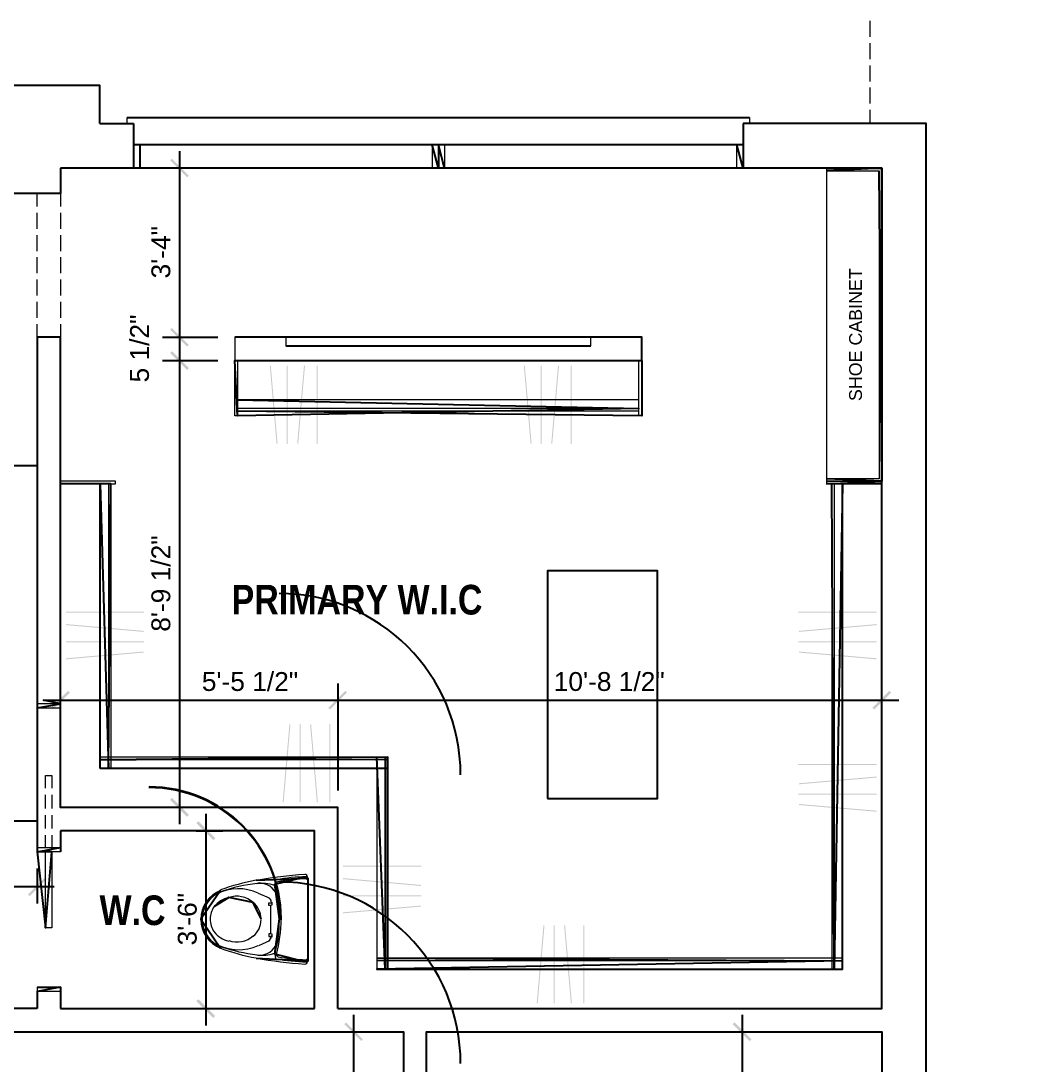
# Model space of a CAD drawing. Header units: millimetres. Extents: x 58 to 2247, y 57 to 1671.
# Drawn here: x 935.7 to 1170.7, y 990.1 to 1236.8 of the extents above; entities that cross this region are included whole.
import ezdxf

# ---------------------------------------------------------------- set-up
doc = ezdxf.new("R2010")
doc.units = ezdxf.units.MM
doc.header["$LTSCALE"] = 0.5
for name, color, linetype in [('interior door main', 3, 'CONTINUOUS'), ('main floor interior line', 6, 'CONTINUOUS'), ('PDF_Geometry', 7, 'Continuous'), ('PDF_Solid Fills', 7, 'Continuous'), ('PDF_Text', 7, 'Continuous'), ('side window main', 5, 'CONTINUOUS')]:
    doc.layers.add(name, color=color, linetype=linetype)
doc.styles.add('PDF Arial Narrow Bold', font='ARIALNB.TTF')
doc.styles.add('PDF ArialMT', font='arial.ttf')

msp = doc.modelspace()

# ---------------------------------------------------------------- linework, layer by layer
at = {"layer": 'interior door main'}
for centre, radius in [((996.69, 1058.69), 42.84), ((965.89, 1024.45), 31.24), ((965.97, 1024.69), 31.16), ((996.69, 990.53), 42.84)]:
    msp.add_arc(centre, radius, 0, 90, dxfattribs=at)
at = {"layer": 'main floor interior line'}
for points in [[(954.3, 1212.53), (954.3, 1221.49), (932.3, 1221.49), (932.3, 1236.53), (919.26, 1236.53), (919.26, 1225.97), (775.26, 1225.97), (775.26, 1236.53), (762.3, 1236.53), (762.3, 1221.49), (740.3, 1221.49), (740.3, 1212.53)], [(945.02, 1195.97), (921.74, 1195.97), (921.74, 1225.97)], [(960.78, 1213.97), (1107.74, 1213.97)], [(962.3, 1212.53), (962.3, 1201.97), (945.02, 1201.97)], [(954.3, 1212.53), (962.3, 1212.53)], [(1106.3, 1212.53), (1106.3, 1201.97), (1104.78, 1207.49)], [(1317.02, 596.53), (1317.02, 917.01), (1149.5, 917.01), (1149.5, 1212.53), (1106.3, 1212.53)], [(1106.3, 1207.49), (962.3, 1207.49)], [(963.74, 1207.49), (963.74, 1201.97)], [(1035.74, 1201.97), (1034.3, 1207.49), (1034.3, 1201.97), (1032.78, 1207.49)], [(973.1, 1205.97), (973.1, 1158.05)], [(945.02, 1201.97), (945.02, 1195.97), (939.5, 1195.97)], [(1010.54, 1003.49), (1139.02, 1003.49), (1139.02, 1201.97), (1106.3, 1201.97), (962.3, 1201.97)], [(974.3, 1201.97), (969.1, 1201.97)], [(1126.06, 1201.97), (1139.02, 1201.97), (1126.06, 1201.33)], [(1139.02, 1201.97), (1139.02, 1128.05), (1138.38, 1201.33)], [(973.1, 1166.05), (973.1, 1152.53)], [(1010.54, 1003.49), (1010.54, 1051.01), (945.02, 1051.01), (945.02, 1162.05), (939.5, 1162.05), (939.5, 1040.53), (941.5, 1022.53), (943.02, 1040.53), (939.5, 1040.53), (945.02, 1041.49)], [(969.1, 1162.05), (982.22, 1162.05)], [(1082.3, 1156.53), (1082.3, 1162.05), (986.22, 1162.05)], [(973.1, 1160.53), (973.1, 1047.01)], [(998.22, 1160.05), (1070.3, 1160.05)], [(969.1, 1156.53), (982.22, 1156.53)], [(986.86, 1147.25), (1081.66, 1145.25), (986.86, 1143.49), (986.22, 1156.53), (1082.3, 1156.53), (1082.3, 1143.49), (986.86, 1144.61)], [(921.1, 1086.77), (921.1, 1131.73), (939.58, 1131.73)], [(954.38, 1060.21), (954.38, 1127.41), (956.38, 1060.21), (956.94, 1127.41), (945.02, 1127.41)], [(1019.74, 1015.41), (1129.74, 1014.77), (1019.74, 1012.77), (1129.74, 1012.77), (1129.74, 1127.41), (1127.74, 1012.77), (1127.18, 1127.41)], [(1139.02, 1127.41), (1126.06, 1127.41), (1139.02, 1128.05), (1126.06, 1128.61)], [(1060.06, 1053.09), (1086.06, 1053.09), (1086.06, 1106.85), (1060.06, 1106.85)], [(945.02, 1055.01), (945.02, 1080.29)], [(1010.54, 1080.29), (1010.54, 1055.01)], [(1139.02, 1076.29), (1139.02, 1080.29)], [(939.5, 1074.53), (945.02, 1075.49), (941.02, 1076.29), (1014.54, 1076.29)], [(1006.54, 1076.29), (1143.02, 1076.29)], [(939.58, 1047.73), (921.1, 1047.73), (921.1, 1070.61)], [(1022.38, 1012.77), (1022.38, 1062.85), (954.38, 1062.21), (1022.38, 1062.85)], [(1021.74, 1062.85), (1021.74, 1012.77), (1019.74, 1062.85)], [(1022.38, 1060.21), (954.38, 1060.21)], [(979.34, 1049.49), (979.34, 999.49)], [(1005.02, 1003.49), (1005.02, 1045.49), (945.02, 1045.49)], [(945.02, 1045.49), (945.02, 1040.53)], [(977.1, 1045.49), (983.34, 1045.49)], [(939.5, 1036.53), (939.5, 1028.29)], [(991.26, 1015.41), (1003.5, 1014.77), (1003.5, 1034.21), (991.26, 1033.73)], [(1003.12, 1014.47), (995.66, 1016.36), (996.72, 1024.67), (995.66, 1032.84), (1003.12, 1034.66)], [(751.02, 1032.29), (943.5, 1032.29)], [(982.86, 1031.39), (978.17, 1024.57), (982.86, 1017.75)], [(992.41, 1024.66), (990.55, 1028.57), (984.77, 1029.69), (981.35, 1027.56)], [(939.5, 1008.53), (945.02, 1008.53), (939.5, 1007.49), (939.5, 1003.49)], [(945.02, 1008.53), (945.02, 1003.49)], [(939.5, 1003.49), (795.18, 1003.49)], [(945.02, 1003.49), (1005.02, 1003.49)], [(977.1, 1003.49), (983.34, 1003.49)], [(1014.3, 836.53), (1014.3, 1001.97)], [(1106.06, 1001.97), (1106.06, 841.97)], [(816.06, 997.97), (1026.06, 997.97), (1026.06, 840.53)], [(1014.3, 997.97), (1018.3, 997.97)], [(1031.5, 845.97), (1031.5, 997.97), (1139.02, 997.97), (1139.02, 845.97), (1073.02, 845.97)]]:
    msp.add_lwpolyline(points, dxfattribs=at)
at = {"layer": 'PDF_Geometry', "lineweight": 20}
for points in [[(919.26, 1225.97), (919.26, 1236.53), (932.3, 1236.53), (932.3, 1221.49), (954.3, 1221.49), (954.3, 1212.53), (962.3, 1212.53), (962.3, 1201.97), (945.02, 1201.97), (945.02, 1195.97), (921.74, 1195.97), (921.74, 1225.97), (917.74, 1225.97)], [(1302.3, 607.01), (1302.3, 596.53), (1317.02, 596.53), (1317.02, 917.01), (1149.5, 917.01), (1149.5, 1212.53), (1106.3, 1212.53), (1106.3, 1201.97), (1139.02, 1201.97), (1139.02, 1003.49), (1010.54, 1003.49), (1010.54, 1051.01), (945.02, 1051.01), (945.02, 1162.05), (939.5, 1162.05), (939.5, 1040.53)], [(945.02, 1195.97), (939.5, 1195.97)], [(998.22, 1162.05), (998.22, 1160.05), (1070.3, 1160.05), (1070.3, 1162.05)], [(945.02, 1008.53), (945.02, 1003.49), (1005.02, 1003.49), (1005.02, 1045.49), (945.02, 1045.49), (945.02, 1040.53)], [(939.5, 1008.53), (939.5, 1003.49), (795.18, 1003.49), (795.18, 997.97), (810.54, 997.97), (810.54, 993.25)], [(816.06, 993.25), (816.06, 997.97), (1026.06, 997.97), (1026.06, 840.53), (1037.02, 840.53)], [(1037.02, 845.97), (1031.5, 845.97), (1031.5, 997.97), (1139.02, 997.97), (1139.02, 845.97), (1073.02, 845.97)]]:
    msp.add_lwpolyline(points, dxfattribs=at)
at = {"layer": 'PDF_Geometry', "color": 9, "lineweight": 5, "true_color": 0xc2c2c2}
for points in [[(1136.3, 1233.01), (1136.3, 1236.77)], [(1136.3, 1227.73), (1136.3, 1231.49)], [(1136.3, 1222.45), (1136.3, 1226.21)], [(1136.3, 1217.25), (1136.3, 1221.01)], [(1139.5, 1212.53), (1136.3, 1212.53), (1136.3, 1215.73)], [(1144.78, 1212.53), (1141.02, 1212.53)], [(1149.5, 1212.53), (1146.3, 1212.53)]]:
    msp.add_lwpolyline(points, dxfattribs=at)
at = {"layer": 'PDF_Geometry', "lineweight": 5}
for points in [[(960.78, 1212.53), (960.78, 1213.97), (1107.74, 1213.97), (1107.74, 1212.53)], [(973.1, 1205.97), (973.1, 1158.05)], [(974.3, 1201.97), (969.1, 1201.97)], [(1126.06, 1201.33), (1138.38, 1201.33), (1138.38, 1128.61), (1126.06, 1128.61)], [(939.5, 1192.93), (939.5, 1195.97), (941.5, 1195.97)], [(943.02, 1195.97), (945.02, 1195.97), (945.02, 1192.93)], [(939.5, 1187.65), (939.5, 1191.41)], [(945.02, 1191.41), (945.02, 1187.65)], [(939.5, 1182.37), (939.5, 1186.13)], [(945.02, 1186.13), (945.02, 1182.37)], [(939.5, 1177.17), (939.5, 1180.93)], [(945.02, 1180.93), (945.02, 1177.17)], [(939.5, 1171.89), (939.5, 1175.65)], [(945.02, 1175.65), (945.02, 1171.89)], [(939.5, 1166.61), (939.5, 1170.37)], [(945.02, 1170.37), (945.02, 1166.61)], [(941.5, 1162.05), (939.5, 1162.05), (939.5, 1165.17)], [(945.02, 1165.17), (945.02, 1162.05), (943.02, 1162.05)], [(973.1, 1166.05), (973.1, 1152.53)], [(973.1, 1160.53), (973.1, 1047.01)], [(1081.66, 1147.25), (986.86, 1147.25)], [(1081.66, 1145.25), (986.86, 1145.25)], [(1081.66, 1144.61), (986.86, 1144.61)], [(921.1, 1086.77), (921.1, 1131.73), (939.58, 1131.73)], [(1022.38, 1060.21), (954.38, 1060.21), (954.38, 1127.41)], [(956.38, 1127.41), (956.38, 1060.21)], [(956.94, 1127.41), (956.94, 1060.21)], [(1019.74, 1062.85), (1019.74, 1012.77), (1129.74, 1012.77), (1129.74, 1127.41)], [(1127.18, 1127.41), (1127.18, 1012.77)], [(1127.74, 1127.41), (1127.74, 1012.77)], [(945.02, 1055.01), (945.02, 1080.29)], [(1139.02, 1076.29), (1139.02, 1080.29)], [(941.02, 1076.29), (1014.54, 1076.29)], [(1006.54, 1076.29), (1143.02, 1076.29)], [(939.58, 1047.73), (921.1, 1047.73), (921.1, 1070.61)], [(1022.38, 1012.77), (1022.38, 1062.85), (954.38, 1062.85)], [(1022.38, 1062.21), (954.38, 1062.21)], [(1021.74, 1062.85), (1021.74, 1012.77)], [(941.5, 1055.57), (941.5, 1058.53), (943.02, 1058.53), (943.02, 1055.57)], [(941.5, 1050.77), (941.5, 1053.97)], [(943.02, 1053.97), (943.02, 1050.77)], [(973.1, 1051.01), (977.1, 1051.01)], [(941.5, 1046.05), (941.5, 1049.17)], [(943.02, 1049.17), (943.02, 1046.05)], [(979.34, 1049.49), (979.34, 999.49)], [(941.5, 1041.49), (941.5, 1044.45)], [(943.02, 1044.45), (943.02, 1041.49)], [(977.1, 1045.49), (983.34, 1045.49)], [(939.5, 1036.53), (939.5, 1028.29)], [(1003.5, 1014.77), (1003.5, 1034.21)], [(751.02, 1032.29), (943.5, 1032.29)], [(994.38, 1029.57), (991.82, 1030.69)], [(994.94, 1028.61), (994.94, 1028.37), (994.94, 1027.89)], [(994.86, 1027.81), (994.22, 1027.81), (994.22, 1028.45), (994.86, 1028.45)], [(994.62, 1027.81), (994.62, 1024.53), (994.62, 1021.17)], [(994.86, 1027.89), (994.86, 1027.89)], [(978.46, 1024.53), (978.46, 1024.45)], [(978.54, 1024.45), (978.54, 1024.53)], [(994.86, 1021.17), (994.22, 1021.17), (994.22, 1020.53), (994.86, 1020.53)], [(994.86, 1021.09), (994.86, 1021.09)], [(994.94, 1021.17), (994.94, 1020.61), (994.94, 1020.37)], [(994.38, 1019.49), (991.82, 1018.29)], [(1129.74, 1015.41), (1019.74, 1015.41)], [(1129.74, 1014.77), (1019.74, 1014.77)], [(977.1, 1003.49), (983.34, 1003.49)], [(1014.3, 836.53), (1014.3, 1001.97)], [(1106.06, 1001.97), (1106.06, 841.97)], [(1014.3, 997.97), (1018.3, 997.97)], [(1106.06, 997.97), (1110.06, 997.97)]]:
    msp.add_lwpolyline(points, dxfattribs=at)
at = {"layer": 'PDF_Geometry', "lineweight": 9}
for points in [[(1104.78, 1201.97), (1104.78, 1207.49), (1106.3, 1207.49), (962.3, 1207.49), (963.74, 1207.49), (963.74, 1201.97)], [(1032.78, 1207.49), (1032.78, 1201.97)], [(1034.3, 1207.49), (1034.3, 1201.97)], [(1035.74, 1207.49), (1035.74, 1201.97)], [(1106.3, 1201.97), (962.3, 1201.97)], [(945.02, 1075.49), (939.5, 1075.49)], [(939.5, 1074.53), (945.02, 1074.53)], [(939.5, 1041.49), (945.02, 1041.49)], [(945.02, 1040.53), (939.5, 1040.53)], [(943.02, 1040.53), (943.02, 1022.53), (941.5, 1022.53), (941.5, 1040.53)], [(939.5, 1008.53), (945.02, 1008.53)], [(945.02, 1007.49), (939.5, 1007.49)]]:
    msp.add_lwpolyline(points, dxfattribs=at)
at = {"layer": 'PDF_Geometry', "lineweight": 5}
for points in [[(1126.06, 1201.97), (1139.02, 1201.97), (1139.02, 1128.05), (1126.06, 1128.05)], [(969.1, 1162.05), (982.22, 1162.05)], [(969.1, 1156.53), (982.22, 1156.53)], [(1060.06, 1053.09), (1086.06, 1053.09), (1086.06, 1106.85), (1060.06, 1106.85)], [(1010.54, 1080.29), (1010.54, 1055.01)]]:
    msp.add_lwpolyline(points, close=True, dxfattribs=at)
at = {"layer": 'PDF_Geometry', "lineweight": 20}
for points in [[(986.22, 1156.53), (1082.3, 1156.53), (1082.3, 1162.05), (986.22, 1162.05)], [(986.22, 1156.53), (986.86, 1156.53), (986.86, 1143.49), (986.22, 1143.49)], [(1081.66, 1156.53), (1082.3, 1156.53), (1082.3, 1143.49), (1081.66, 1143.49)], [(945.02, 1128.05), (945.02, 1127.41), (958.06, 1127.41), (958.06, 1128.05)], [(1139.02, 1128.05), (1139.02, 1127.41), (1126.06, 1127.41), (1126.06, 1128.05)]]:
    msp.add_lwpolyline(points, close=True, dxfattribs=at)
at = {"layer": 'PDF_Geometry', "lineweight": 5}
for points in [[(1003.37, 1034.51, 0.448699), (1002.72, 1035.15, 0.02877), (991.26, 1033.73)], [(1003.45, 1034.29, 0.392395), (1003.12, 1034.66, 0.027906), (995.99, 1033.95)], [(1003.45, 1033.71, 0.284339), (1003.27, 1034.04, 0.179547), (1003.02, 1034.08)], [(982.86, 1031.39, 0.314189), (978.17, 1024.57, 0.314189), (982.86, 1017.75)], [(995.66, 1016.36, 0.07003), (996.72, 1024.67, 0.069163), (995.66, 1032.84)], [(984.75, 1029.72, 0.178533), (981.35, 1027.56, 0.170086), (980.41, 1024.66, 0.17569), (981.36, 1021.61)], [(992.41, 1024.66, 0.219603), (990.55, 1028.57, 0.268292), (984.77, 1029.69)], [(991.26, 1015.41, 0.02877), (1002.72, 1013.99, 0.448699), (1003.37, 1014.63)], [(995.99, 1015.19, 0.027906), (1003.12, 1014.47, 0.392395), (1003.45, 1014.85)], [(1003.02, 1015.06, 0.179547), (1003.27, 1015.1, 0.284339), (1003.45, 1015.43)]]:
    msp.add_lwpolyline(points, format="xyb", dxfattribs=at)
for centre, radius, start, end in [((1000.05, 984.93), 49.64, 100.2228, 110.2752), ((1005.49, 1032.21), 9.8, 171.3154, 176.4898), ((996.05, 1033.65), 0.28, 104.6777, 171.3153), ((996.45, 1033.01), 0.44, 106.0565, 193.634), ((1005.09, 981.41), 52.76, 92.2083, 99.5031), ((985.41, 1024.45), 7.08, 110.2753, 178.6707), ((987.09, 1020.69), 11.08, 65.1984, 117.7734), ((996.69, 990.53), 42.84, 97.0312, 108.6218), ((992.61, 1023.57), 9.48, 71.7188, 97.4322), ((991.97, 1028.61), 4.52, 19.1767, 94.2847), ((965.97, 1024.69), 31.16, 359.9176, 15.2271), ((985.33, 1024.61), 6.84, 119.9542, 180.1154), ((993.81, 1028.69), 1, 0.802, 63.7866), ((994.77, 1028.45), 0.12, 19.8688, 67.9394), ((985.41, 1024.69), 7.08, 181.3293, 249.7247), ((985.33, 1024.53), 6.84, 179.8846, 240.0458), ((987.25, 1024.53), 5.16, 309.9353, 359.4782), ((965.89, 1024.45), 31.24, 344.7784, 0.3021), ((985.97, 1025.09), 5.8, 217.3755, 257.8656), ((987.09, 1028.45), 11.08, 242.2266, 294.8016), ((986.69, 1025.09), 5.88, 250.9442, 311.0175), ((991.97, 1020.61), 4.52, 265.7153, 340.8233), ((993.81, 1020.45), 1, 296.2134, 359.198), ((994.77, 1020.77), 0.12, 292.0606, 340.1312), ((1000.05, 1064.29), 49.64, 249.7248, 259.7772), ((996.69, 1058.69), 42.84, 251.3782, 262.9688), ((992.61, 1025.57), 9.48, 262.5678, 288.2812), ((1005.49, 1016.93), 9.8, 183.5102, 188.6846), ((996.45, 1016.21), 0.44, 166.366, 253.9435), ((996.05, 1015.49), 0.28, 188.6847, 255.3223), ((1005.09, 1067.73), 52.76, 260.4969, 267.7917)]:
    msp.add_arc(centre, radius, start, end, dxfattribs=at)
at = {"layer": 'PDF_Solid Fills', "transparency": 33554559}
for points in [[(975.34, 1200.21), (970.94, 1203.81), (971.34, 1204.21)], [(974.94, 1199.81), (975.34, 1200.21), (970.94, 1203.81)], [(971.34, 1164.21), (970.94, 1163.81), (975.34, 1160.21)], [(975.34, 1160.21), (970.94, 1163.81), (971.34, 1164.21)], [(970.94, 1163.81), (975.34, 1160.21), (974.94, 1159.81)], [(974.94, 1159.81), (975.34, 1160.21), (970.94, 1163.81)], [(971.34, 1158.77), (970.94, 1158.29), (975.34, 1154.77)], [(975.34, 1154.77), (970.94, 1158.29), (971.34, 1158.77)], [(970.94, 1158.29), (975.34, 1154.77), (974.94, 1154.29)], [(974.94, 1154.29), (975.34, 1154.77), (970.94, 1158.29)], [(994.7, 1155.33), (994.46, 1155.33), (996.3, 1136.93)], [(994.46, 1155.33), (996.3, 1136.93), (996.06, 1136.93)], [(998.7, 1155.33), (998.46, 1155.33), (998.7, 1136.85)], [(998.46, 1155.33), (998.7, 1136.85), (998.46, 1136.85)], [(1002.54, 1155.33), (1001.18, 1136.93), (1000.94, 1136.93)], [(1002.78, 1155.33), (1002.54, 1155.33), (1001.18, 1136.93)], [(1005.74, 1155.33), (1005.5, 1155.33), (1005.74, 1136.85)], [(1005.5, 1155.33), (1005.74, 1136.85), (1005.5, 1136.85)], [(1054.7, 1155.33), (1054.46, 1155.33), (1056.3, 1136.93)], [(1054.46, 1155.33), (1056.3, 1136.93), (1056.06, 1136.93)], [(1058.7, 1155.33), (1058.46, 1155.33), (1058.7, 1136.85)], [(1058.46, 1155.33), (1058.7, 1136.85), (1058.46, 1136.85)], [(1062.54, 1155.33), (1061.18, 1136.93), (1060.94, 1136.93)], [(1062.78, 1155.33), (1062.54, 1155.33), (1061.18, 1136.93)], [(1065.74, 1155.33), (1065.5, 1155.33), (1065.74, 1136.85)], [(1065.5, 1155.33), (1065.74, 1136.85), (1065.5, 1136.85)], [(946.3, 1097.25), (946.3, 1097.01), (964.78, 1097.25)], [(946.3, 1097.01), (964.78, 1097.25), (964.78, 1097.01)], [(1137.82, 1097.01), (1137.82, 1097.25), (1119.34, 1097.01)], [(1137.82, 1097.25), (1119.34, 1097.01), (1119.34, 1097.25)], [(946.3, 1094.29), (946.3, 1094.05), (964.7, 1092.69)], [(946.3, 1094.05), (964.7, 1092.69), (964.7, 1092.45)], [(1137.82, 1094.05), (1137.82, 1094.29), (1119.42, 1092.45)], [(1137.82, 1094.29), (1119.42, 1092.45), (1119.42, 1092.69)], [(946.3, 1090.21), (946.3, 1089.97), (964.78, 1090.21)], [(946.3, 1089.97), (964.78, 1090.21), (964.78, 1089.97)], [(1137.82, 1089.97), (1137.82, 1090.21), (1119.34, 1089.97)], [(1137.82, 1090.21), (1119.34, 1089.97), (1119.34, 1090.21)], [(946.3, 1086.21), (946.3, 1085.97), (964.7, 1087.81)], [(946.3, 1085.97), (964.7, 1087.81), (964.7, 1087.57)], [(1137.82, 1086.21), (1119.42, 1087.57), (1119.42, 1087.81)], [(1137.82, 1085.97), (1137.82, 1086.21), (1119.42, 1087.57)], [(946.78, 1078.53), (943.26, 1074.13), (942.78, 1074.53)], [(947.26, 1078.13), (946.78, 1078.53), (943.26, 1074.13)], [(1008.3, 1074.53), (1008.7, 1074.13), (1012.3, 1078.53)], [(1012.3, 1078.53), (1008.7, 1074.13), (1008.3, 1074.53)], [(1008.7, 1074.13), (1012.3, 1078.53), (1012.7, 1078.13)], [(1012.7, 1078.13), (1012.3, 1078.53), (1008.7, 1074.13)], [(1136.78, 1074.53), (1137.26, 1074.13), (1140.78, 1078.53)], [(1137.26, 1074.13), (1140.78, 1078.53), (1141.26, 1078.13)], [(997.5, 1052.21), (997.74, 1052.21), (999.1, 1070.61)], [(997.74, 1052.21), (999.1, 1070.61), (999.34, 1070.61)], [(1001.5, 1052.21), (1001.74, 1052.21), (1001.5, 1070.69)], [(1001.74, 1052.21), (1001.5, 1070.69), (1001.74, 1070.69)], [(1005.58, 1052.21), (1005.82, 1052.21), (1003.98, 1070.61)], [(1005.82, 1052.21), (1003.98, 1070.61), (1004.22, 1070.61)], [(1008.54, 1052.21), (1008.78, 1052.21), (1008.54, 1070.69)], [(1008.78, 1052.21), (1008.54, 1070.69), (1008.78, 1070.69)], [(1137.82, 1061.01), (1137.82, 1061.25), (1119.34, 1061.01)], [(1137.82, 1061.25), (1119.34, 1061.01), (1119.34, 1061.25)], [(1137.82, 1058.05), (1137.82, 1058.29), (1119.42, 1056.45)], [(1137.82, 1058.29), (1119.42, 1056.45), (1119.42, 1056.69)], [(971.34, 1053.25), (970.94, 1052.77), (975.34, 1049.25)], [(1137.82, 1053.97), (1137.82, 1054.21), (1119.34, 1053.97)], [(1137.82, 1054.21), (1119.34, 1053.97), (1119.34, 1054.21)], [(970.94, 1052.77), (975.34, 1049.25), (974.94, 1048.77)], [(1137.82, 1050.21), (1119.42, 1051.57), (1119.42, 1051.81)], [(1137.82, 1049.97), (1137.82, 1050.21), (1119.42, 1051.57)], [(981.58, 1043.73), (977.1, 1047.25), (977.58, 1047.73)], [(981.1, 1043.25), (981.58, 1043.73), (977.1, 1047.25)], [(1011.74, 1037.25), (1011.74, 1037.01), (1030.22, 1037.25)], [(1011.74, 1037.01), (1030.22, 1037.25), (1030.22, 1037.01)], [(937.34, 1030.45), (937.74, 1030.05), (941.34, 1034.45)], [(937.74, 1030.05), (941.34, 1034.45), (941.74, 1034.05)], [(1011.74, 1034.29), (1011.74, 1034.05), (1030.14, 1032.69)], [(1011.74, 1034.05), (1030.14, 1032.69), (1030.14, 1032.45)], [(1011.74, 1030.21), (1011.74, 1029.97), (1030.22, 1030.21)], [(1011.74, 1029.97), (1030.22, 1030.21), (1030.22, 1029.97)], [(1011.74, 1026.21), (1011.74, 1025.97), (1030.14, 1027.81)], [(1011.74, 1025.97), (1030.14, 1027.81), (1030.14, 1027.57)], [(1057.5, 1004.69), (1057.74, 1004.69), (1059.1, 1023.17)], [(1057.74, 1004.69), (1059.1, 1023.17), (1059.34, 1023.09)], [(1061.5, 1004.69), (1061.74, 1004.69), (1061.5, 1023.17)], [(1061.74, 1004.69), (1061.5, 1023.17), (1061.74, 1023.17)], [(1065.82, 1004.69), (1063.98, 1023.09), (1064.22, 1023.17)], [(1065.58, 1004.69), (1065.82, 1004.69), (1063.98, 1023.09)], [(1068.54, 1004.69), (1068.78, 1004.69), (1068.54, 1023.17)], [(1068.78, 1004.69), (1068.54, 1023.17), (1068.78, 1023.17)], [(977.58, 1005.73), (977.1, 1005.25), (981.58, 1001.73)], [(977.1, 1005.25), (981.58, 1001.73), (981.1, 1001.25)], [(1016.46, 996.21), (1012.06, 999.81), (1012.46, 1000.21)], [(1016.06, 995.81), (1016.46, 996.21), (1012.06, 999.81)], [(1108.22, 996.21), (1103.82, 999.81), (1104.22, 1000.21)], [(1107.82, 995.81), (1108.22, 996.21), (1103.82, 999.81)]]:
    msp.add_solid(points, dxfattribs=at)
at = {"layer": 'side window main'}
msp.add_lwpolyline([(1060.06, 1053.09), (1086.06, 1053.09), (1086.06, 1106.85), (1060.06, 1106.85), (1060.06, 1053.09)], dxfattribs=at)

# ---------------------------------------------------------------- texts
at = {"layer": 'PDF_Text', "attachment_point": 4, "rotation": 90, "style": 'PDF ArialMT'}
for s, insert, char_height in [('3\'-4"', (968.76, 1175.93), 4.452), ('SHOE CABINET', (1132.83, 1146.97), 3.0175), ('5 1/2"', (963.72, 1151.37), 4.452), ('8\'-9 1/2"', (968.76, 1092.49), 4.452), ('3\'-6"', (975, 1018.41), 4.452)]:
    msp.add_mtext(s, dxfattribs=dict(at, insert=insert, char_height=char_height))
at = {"layer": 'PDF_Text', "attachment_point": 4}
for s, insert, char_height, style in [('PRIMARY W.I.C', (985.45, 1100.01), 7, 'PDF Arial Narrow Bold'), ('5\'-5 1/2"', (978.41, 1080.7), 4.452, 'PDF ArialMT'), ('10\'-8 1/2"', (1061.53, 1080.7), 4.452, 'PDF ArialMT'), ('W.C', (954.25, 1026.65), 7, 'PDF Arial Narrow Bold')]:
    msp.add_mtext(s, dxfattribs=dict(at, insert=insert, char_height=char_height, style=style))

doc.saveas('drawing.dxf')
